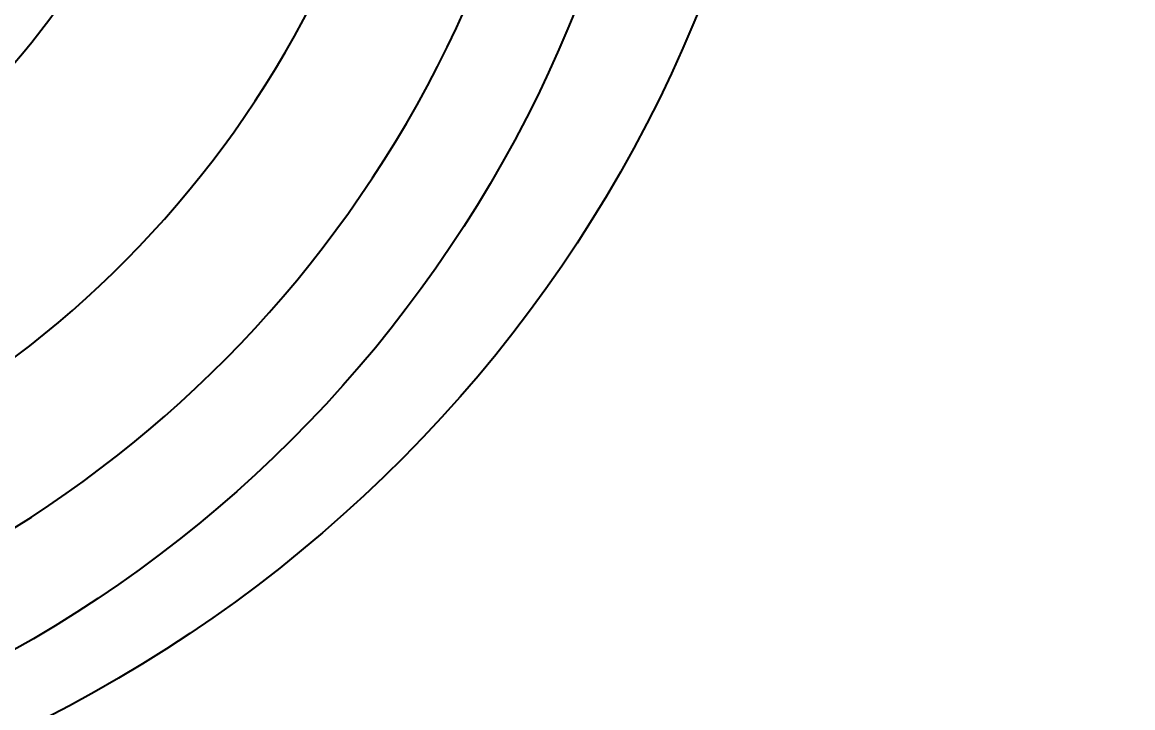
# Model space of a CAD drawing. Extents: x 0 to 395, y 0 to 289.
# Drawn here: x 116.824 to 120.606, y 243.158 to 245.494 of the extents above; entities that cross this region are included whole.
import ezdxf

# ---------------------------------------------------------------- set-up
doc = ezdxf.new("R2010")
doc.units = 0
doc.header["$LTSCALE"] = 10
doc.header["$MEASUREMENT"] = 0
doc.header["$PDMODE"] = 3
doc.header["$PDSIZE"] = -10
doc.layers.get('0').update_dxf_attribs({"linetype": 'CONTINUOUS'})
doc.layers.get('DEFPOINTS').update_dxf_attribs({"linetype": 'CONTINUOUS'})
doc.layers.add('1', color=7, linetype='CONTINUOUS')
doc.styles.add('Daelim Dimension', font='')
doc.styles.get('Daelim Dimension').set_extended_font_data('나눔고딕')
doc.dimstyles.new('DEFAULT', dxfattribs={"dimscale": 2, "dimtxt": 2, "dimasz": 2, "dimexe": 0, "dimexo": 2, "dimgap": 1, "dimtad": 1, "dimdec": 0, "dimzin": 9, "dimdsep": 46, "dimtxsty": 'Daelim Dimension', "dimcen": 0.5, "dimclrd": 5, "dimclre": 5, "dimclrt": 256, "dimadec": 1, "dimazin": 0, "dimtfac": 1, "dimtdec": 0, "dimtix": 1, "dimtmove": 0, "dimatfit": 3, "dimfxl": 1, "dimtolj": 1, "dimtzin": 1, "dimlwd": 9, "dimlwe": 9, "dimarcsym": 0})

# ---------------------------------------------------------------- blocks, each defined once
blk = doc.blocks.new('*D2')
at = {"color": 5, "linetype": 'ByBlock', "lineweight": 9, "ltscale": 0.5, "transparency": 16777216}
for p, q in [((118.6697, 247.1672), (149.411, 247.1672)), ((149.411, 243.1672), (149.411, 228.6677)), ((120.9697, 224.6677), (149.411, 224.6677))]:
    blk.add_line(p, q, dxfattribs=at)
at = {"color": 5, "ltscale": 0.5, "transparency": 16777216}
for points in [[(148.7443, 243.1672), (150.0777, 243.1672), (149.411, 247.1672)], [(148.7443, 228.6677), (150.0777, 228.6677), (149.411, 224.6677)]]:
    blk.add_solid(points, dxfattribs=at)
at = {"layer": 'DEFPOINTS', "color": 0, "ltscale": 0.5, "transparency": 16777216}
for p in [(114.6697, 247.1672), (116.9697, 224.6677), (149.411, 224.6677)]:
    blk.add_point(p, dxfattribs=at)
at = {"color": 7, "ltscale": 0.5, "transparency": 16777216, "insert": (143.9904, 235.9175), "char_height": 6, "attachment_point": 5, "rotation": 90, "style": 'Daelim Dimension'}
blk.add_mtext('\\A1;22.5', dxfattribs=at)

msp = doc.modelspace()

# ---------------------------------------------------------------- linework, layer by layer
at = {"layer": '1'}
for points in [[(119.1473, 245.5805), (119.1117, 245.4923), (119.0743, 245.4049), (119.0351, 245.3185), (118.9942, 245.233), (118.9516, 245.1484), (118.9072, 245.0649), (118.8612, 244.9824), (118.8136, 244.9009), (118.7643, 244.8204), (118.7135, 244.741), (118.6612, 244.6627), (118.6073, 244.5855), (118.5518, 244.5095), (118.4949, 244.4346), (118.4364, 244.3609), (118.3765, 244.2884), (118.3151, 244.2172), (118.2523, 244.1472), (118.188, 244.0785), (118.1224, 244.011), (118.0553, 243.9449), (117.987, 243.8801), (117.9173, 243.8165), (117.8464, 243.7543), (117.7742, 243.6935), (117.7007, 243.634), (117.6259, 243.576), (117.5499, 243.5194), (117.4727, 243.4643), (117.3943, 243.4106), (117.3147, 243.3585), (117.2339, 243.3078), (117.1521, 243.2587), (117.0691, 243.2111), (116.9851, 243.1651), (116.9001, 243.1207)], [(118.7182, 245.56), (118.6857, 245.4799), (118.6518, 245.4007), (118.6163, 245.3222), (118.5794, 245.2446), (118.5409, 245.1678), (118.5011, 245.0919), (118.4598, 245.0169), (118.4171, 244.9428), (118.373, 244.8697), (118.3275, 244.7974), (118.2806, 244.7262), (118.2324, 244.6559), (118.1829, 244.5866), (118.132, 244.5183), (118.0799, 244.4511), (118.0265, 244.3849), (117.9718, 244.3198), (117.9158, 244.2558), (117.8586, 244.1929), (117.8002, 244.1311), (117.7406, 244.0704), (117.6798, 244.0109), (117.6178, 243.9526), (117.5547, 243.8954), (117.4903, 243.8395), (117.4249, 243.7848), (117.3583, 243.7313), (117.2907, 243.6791), (117.2219, 243.6282), (117.1521, 243.5785), (117.0812, 243.5302), (117.0093, 243.4833), (116.9363, 243.4377), (116.8624, 243.3935), (116.7874, 243.3507)]]:
    msp.add_lwpolyline(points, dxfattribs=at)
for radius, start, end in [(2.7953, 203.9206, 336.0795), (3.5295, 203.9204, 336.0796), (4.0078, 203.9204, 336.0796)]:
    msp.add_arc((114.6697, 247.1677), radius, start, end, dxfattribs=at)

# ---------------------------------------------------------------- dimensions: what is measured, and where the dimension line sits
at = {"color": 5, "ltscale": 0.5}
dim = msp.add_linear_dim(base=(149.411, 224.6677), p1=(114.6697, 247.1672), p2=(116.9697, 224.6677), angle=90, text='<>.5', dimstyle='DEFAULT', override={"dimtxt": 3, "dimdec": 0, "dimclrd": 5, "dimclre": 5, "dimclrt": 7, "dimfxl": 1.25, "dimarcsym": 1}, dxfattribs=at)
dim.commit()
dim.dimension.update_dxf_attribs({"geometry": '*D2', "text_midpoint": (143.9904, 235.9175)})

doc.saveas('drawing.dxf')
